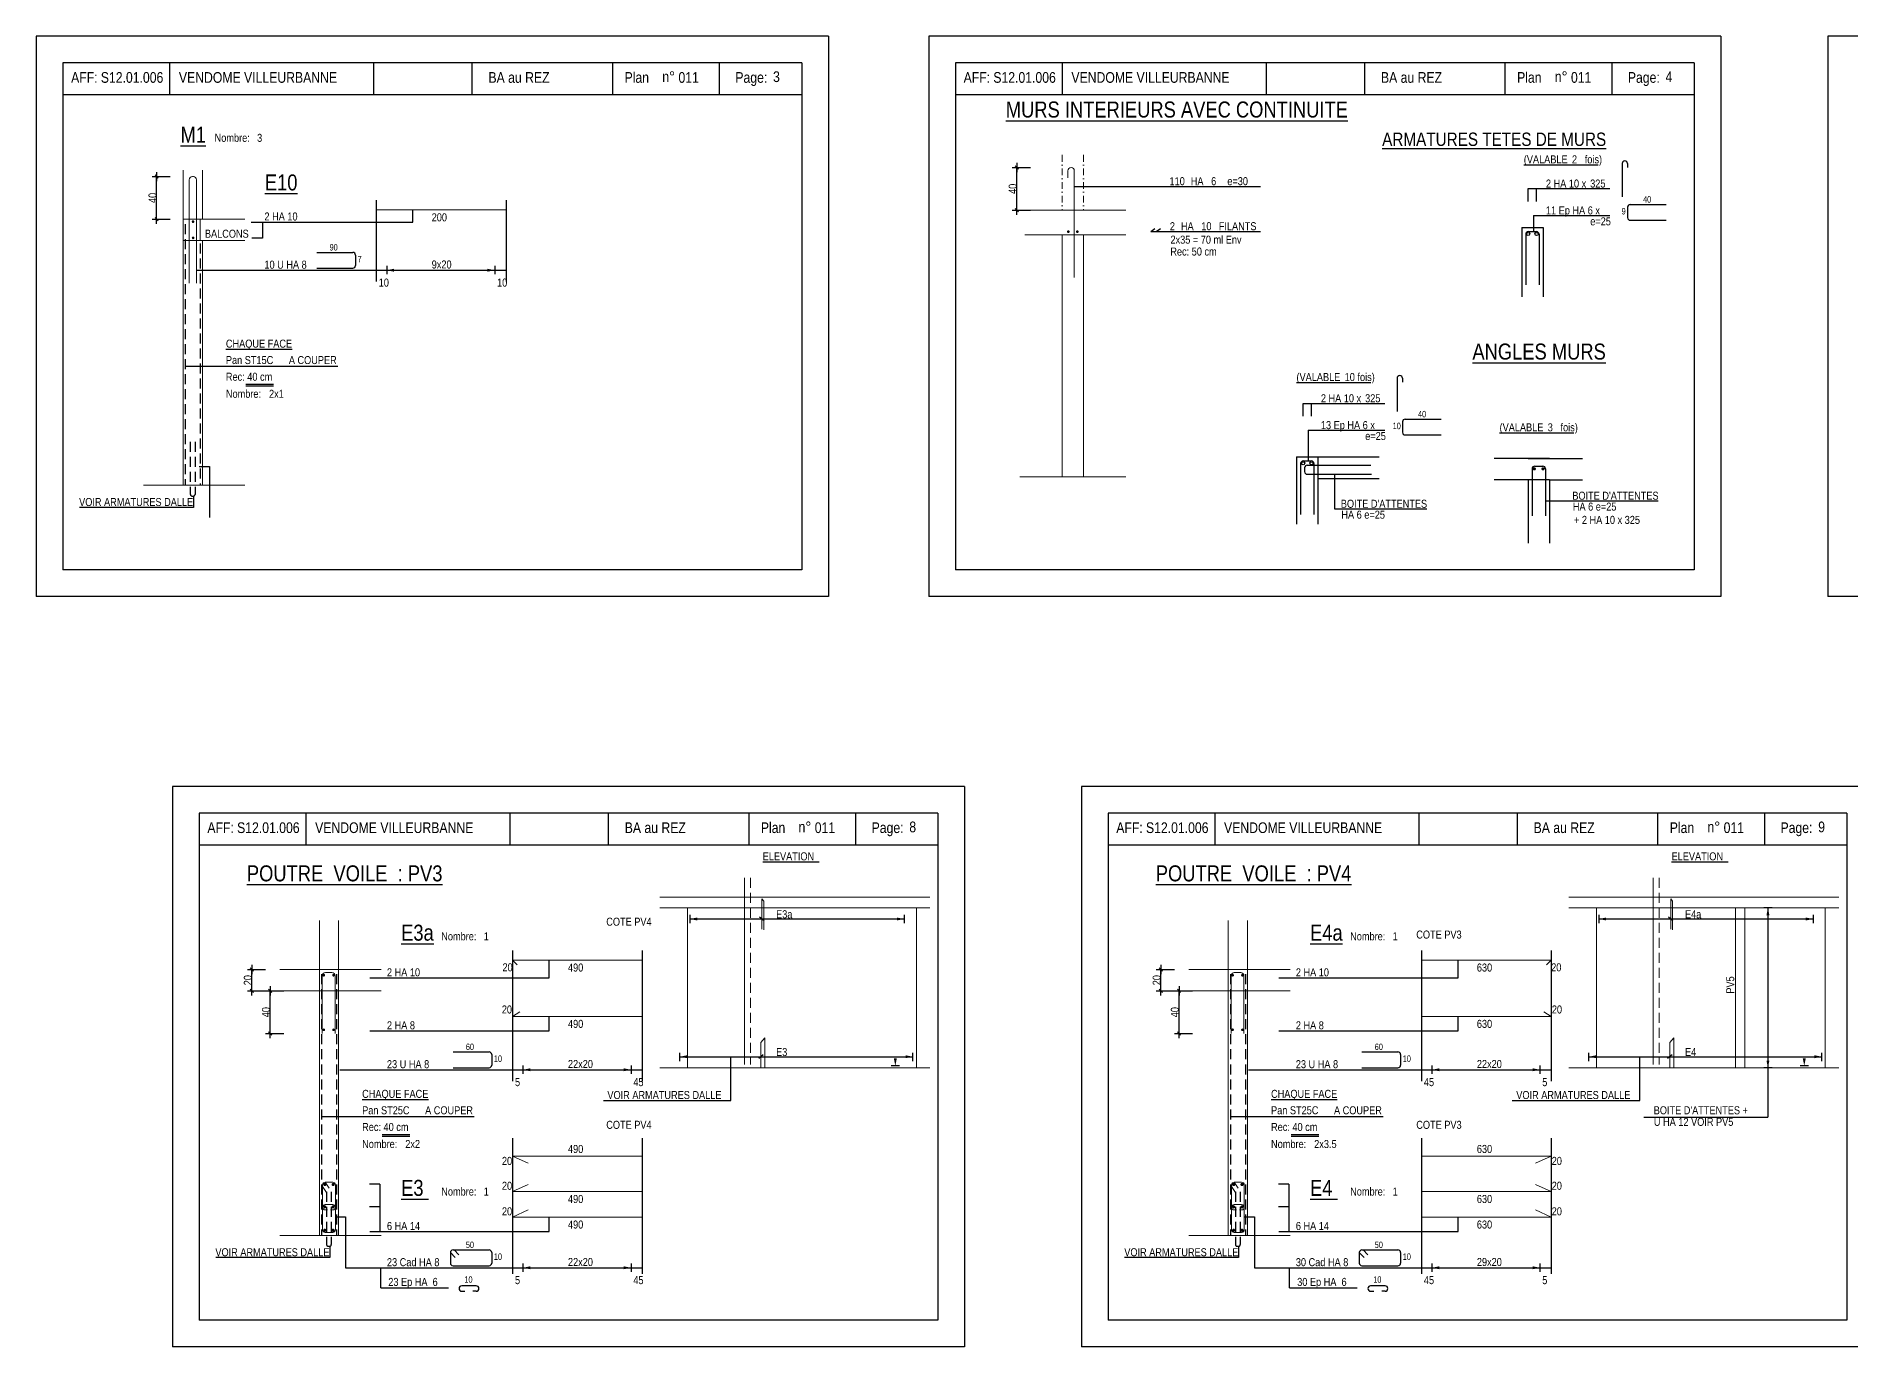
# Model space of a CAD drawing. Header units: metres. Extents: x -9927 to 45032, y -190416 to 12166.
# Drawn here: x 3707 to 7109, y -83951 to -81494 of the extents above; entities that cross this region are included whole.
import ezdxf
from ezdxf.enums import TextEntityAlignment as Align

# ---------------------------------------------------------------- set-up
doc = ezdxf.new("R2010")
doc.units = ezdxf.units.M
doc.header["$PDMODE"] = 65
doc.linetypes.add('CACHE2', pattern=[0.1875, 0.125, -0.0625])
doc.linetypes.add('TIRETPT2', pattern=[12.7, 6.35, -3.175, 0, -3.175])
for name, color, linetype in [('01_cote_gen', 4, 'Continuous'), ('01_fenetres', 171, 'Continuous'), ('01_linteaux', 3, 'Continuous'), ('01_sem', 42, 'Continuous'), ('01_texte', 230, 'Continuous'), ('AA_COTES', 2, 'Continuous')]:
    doc.layers.add(name, color=color, linetype=linetype)
doc.styles.add('STYLE2', font='ARIALN.TTF')
doc.dimstyles.new('JB25', dxfattribs={"dimscale": 0.1, "dimtxt": 150, "dimasz": 17, "dimexe": 0.1, "dimexo": 0.1, "dimgap": 0.09, "dimtad": 1, "dimdec": 1, "dimlfac": 0.5, "dimdsep": 46, "dimtxsty": 'STYLE2', "dimblk1": 'BOND_G', "dimblk2": 'BOND_D', "dimsah": 1, "dimcen": 1.5, "dimdle": 0.01, "dimse1": 1, "dimse2": 1, "dimclrd": 4, "dimclre": 2, "dimclrt": 5, "dimadec": 0, "dimazin": 0, "dimtfac": 2.333333, "dimtdec": 1, "dimtix": 1, "dimtmove": 2, "dimatfit": 3, "dimldrblk": 'BOND_G', "dimfxl": 1, "dimtolj": 1, "dimtzin": 0, "dimarcsym": 0})

# ---------------------------------------------------------------- blocks, each defined once
blk = doc.blocks.new('BOND_G')
at = {"layer": 'AA_COTES', "color": 0}
for p, q in [((5, 0), (-5, 0)), ((1.8, 1.8), (-1.8, -1.8)), ((0, -5), (0, 15))]:
    blk.add_line(p, q, dxfattribs=at)
blk = doc.blocks.new('BOND_D')
at = {"layer": 'AA_COTES', "color": 0}
for p, q in [((5, 0), (-5, 0)), ((-1.8, -1.8), (1.8, 1.8)), ((0, 5), (0, -15))]:
    blk.add_line(p, q, dxfattribs=at)
blk = doc.blocks.new('*D755')
at = {"layer": '01_cote_gen', "color": 4, "linetype": 'Continuous', "lineweight": -2, "transparency": 16777216}
blk.add_line((5545.7, -81818.5), (5545.7, -81741.9), dxfattribs=at)
at = {"layer": 'DEFPOINTS', "color": 0, "linetype": 'Continuous', "lineweight": 0, "transparency": 16777216}
for p in [(5545.7, -81740.2), (5647.4, -81740.2), (5599.2, -81820.2)]:
    blk.add_point(p, dxfattribs=at)
at = {"layer": '01_cote_gen', "color": 4, "linetype": 'Continuous', "lineweight": -2, "transparency": 16777216, "xscale": 1.7, "yscale": 1.7, "zscale": 1.7}
for name, p, rotation in [('BOND_D', (5545.7, -81740.2), 90), ('BOND_G', (5545.7, -81820.2), 270)]:
    blk.add_blockref(name, p, dxfattribs=dict(at, rotation=rotation))
at = {"layer": '01_cote_gen', "color": 5, "linetype": 'Continuous', "lineweight": 0, "transparency": 16777216, "insert": (5538, -81780.2), "char_height": 15, "attachment_point": 5, "rotation": 90, "style": 'STYLE2'}
blk.add_mtext('\\A1;40', dxfattribs=at)
blk = doc.blocks.new('*D765')
at = {"layer": '01_cote_gen', "color": 4, "linetype": 'Continuous', "lineweight": -2, "transparency": 16777216}
blk.add_line((4145.7, -83361.8), (4145.7, -83285.2), dxfattribs=at)
at = {"layer": 'DEFPOINTS', "color": 0, "linetype": 'Continuous', "lineweight": 0, "transparency": 16777216}
for p in [(4145.7, -83283.5), (4220, -83283.5), (4225.5, -83363.5)]:
    blk.add_point(p, dxfattribs=at)
at = {"layer": '01_cote_gen', "color": 4, "linetype": 'Continuous', "lineweight": -2, "transparency": 16777216, "xscale": 1.7, "yscale": 1.7, "zscale": 1.7}
for name, p, rotation in [('BOND_D', (4145.7, -83283.5), 90), ('BOND_G', (4145.7, -83363.5), 270)]:
    blk.add_blockref(name, p, dxfattribs=dict(at, rotation=rotation))
at = {"layer": '01_cote_gen', "color": 5, "linetype": 'Continuous', "lineweight": 0, "transparency": 16777216, "insert": (4138.1, -83323.5), "char_height": 15, "attachment_point": 5, "rotation": 90, "style": 'STYLE2'}
blk.add_mtext('\\A1;40', dxfattribs=at)
blk = doc.blocks.new('*D766')
at = {"layer": '01_cote_gen', "color": 4, "linetype": 'Continuous', "lineweight": -2, "transparency": 16777216}
blk.add_line((4111.6, -83281.8), (4111.6, -83245.2), dxfattribs=at)
at = {"layer": 'DEFPOINTS', "color": 0, "linetype": 'Continuous', "lineweight": 0, "transparency": 16777216}
for p in [(4111.6, -83243.5), (4187.2, -83243.5), (4187.2, -83283.5)]:
    blk.add_point(p, dxfattribs=at)
at = {"layer": '01_cote_gen', "color": 4, "linetype": 'Continuous', "lineweight": -2, "transparency": 16777216, "xscale": 1.7, "yscale": 1.7, "zscale": 1.7}
for name, p, rotation in [('BOND_D', (4111.6, -83243.5), 90), ('BOND_G', (4111.6, -83283.5), 270)]:
    blk.add_blockref(name, p, dxfattribs=dict(at, rotation=rotation))
at = {"layer": '01_cote_gen', "color": 5, "linetype": 'Continuous', "lineweight": 0, "transparency": 16777216, "insert": (4104, -83263.5), "char_height": 15, "attachment_point": 5, "rotation": 90, "style": 'STYLE2'}
blk.add_mtext('\\A1;20', dxfattribs=at)
blk = doc.blocks.new('*D767')
at = {"layer": '01_cote_gen', "color": 4, "linetype": 'Continuous', "lineweight": -2, "transparency": 16777216}
blk.add_line((5849.7, -83361.8), (5849.7, -83285.2), dxfattribs=at)
at = {"layer": 'DEFPOINTS', "color": 0, "linetype": 'Continuous', "lineweight": 0, "transparency": 16777216}
for p in [(5849.7, -83283.5), (5924, -83283.5), (5929.5, -83363.5)]:
    blk.add_point(p, dxfattribs=at)
at = {"layer": '01_cote_gen', "color": 4, "linetype": 'Continuous', "lineweight": -2, "transparency": 16777216, "xscale": 1.7, "yscale": 1.7, "zscale": 1.7}
for name, p, rotation in [('BOND_D', (5849.7, -83283.5), 90), ('BOND_G', (5849.7, -83363.5), 270)]:
    blk.add_blockref(name, p, dxfattribs=dict(at, rotation=rotation))
at = {"layer": '01_cote_gen', "color": 5, "linetype": 'Continuous', "lineweight": 0, "transparency": 16777216, "insert": (5842, -83323.5), "char_height": 15, "attachment_point": 5, "rotation": 90, "style": 'STYLE2'}
blk.add_mtext('\\A1;40', dxfattribs=at)
blk = doc.blocks.new('*D768')
at = {"layer": '01_cote_gen', "color": 4, "linetype": 'Continuous', "lineweight": -2, "transparency": 16777216}
blk.add_line((5815.6, -83281.8), (5815.6, -83245.2), dxfattribs=at)
at = {"layer": 'DEFPOINTS', "color": 0, "linetype": 'Continuous', "lineweight": 0, "transparency": 16777216}
for p in [(5815.6, -83243.5), (5891.2, -83243.5), (5891.2, -83283.5)]:
    blk.add_point(p, dxfattribs=at)
at = {"layer": '01_cote_gen', "color": 4, "linetype": 'Continuous', "lineweight": -2, "transparency": 16777216, "xscale": 1.7, "yscale": 1.7, "zscale": 1.7}
for name, p, rotation in [('BOND_D', (5815.6, -83243.5), 90), ('BOND_G', (5815.6, -83283.5), 270)]:
    blk.add_blockref(name, p, dxfattribs=dict(at, rotation=rotation))
at = {"layer": '01_cote_gen', "color": 5, "linetype": 'Continuous', "lineweight": 0, "transparency": 16777216, "insert": (5807.9, -83263.5), "char_height": 15, "attachment_point": 5, "rotation": 90, "style": 'STYLE2'}
blk.add_mtext('\\A1;20', dxfattribs=at)
blk = doc.blocks.new('*D777')
at = {"layer": '01_cote_gen', "color": 4, "linetype": 'Continuous', "lineweight": -2, "transparency": 16777216}
blk.add_line((3933, -81835.5), (3933, -81758.9), dxfattribs=at)
at = {"layer": 'DEFPOINTS', "color": 0, "linetype": 'Continuous', "lineweight": 0, "transparency": 16777216}
for p in [(3933, -81757.2), (4001.1, -81757.2), (4018.7, -81837.2)]:
    blk.add_point(p, dxfattribs=at)
at = {"layer": '01_cote_gen', "color": 4, "linetype": 'Continuous', "lineweight": -2, "transparency": 16777216, "xscale": 1.7, "yscale": 1.7, "zscale": 1.7}
for name, p, rotation in [('BOND_D', (3933, -81757.2), 90), ('BOND_G', (3933, -81837.2), 270)]:
    blk.add_blockref(name, p, dxfattribs=dict(at, rotation=rotation))
at = {"layer": '01_cote_gen', "color": 5, "linetype": 'Continuous', "lineweight": 0, "transparency": 16777216, "insert": (3925.4, -81797.2), "char_height": 15, "attachment_point": 5, "rotation": 90, "style": 'STYLE2'}
blk.add_mtext('\\A1;40', dxfattribs=at)

msp = doc.modelspace()

# ---------------------------------------------------------------- linework, layer by layer
at = {"layer": '01_cote_gen', "color": 5, "linetype": 'Continuous', "lineweight": 0}
for p, q in [((5034.95, -83071.55), (5034.95, -83421.34)), ((6738.92, -83071.55), (6738.92, -83421.34))]:
    msp.add_line(p, q, dxfattribs=at)
at = {"layer": '01_cote_gen', "color": 5, "linetype": 'CACHE2', "lineweight": 0, "ltscale": 150}
for p, q in [((5046.1, -83071.55), (5046.1, -83421.82)), ((6750.06, -83071.55), (6750.06, -83421.82))]:
    msp.add_line(p, q, dxfattribs=at)
at = {"layer": '01_fenetres', "ltscale": 30}
for p, q in [((3757.36, -81544.25), (3757.36, -82494.25)), ((5142.36, -81544.25), (3757.36, -81544.25)), ((3957.36, -81544.25), (3957.36, -81604.25)), ((4339.86, -81544.25), (4339.86, -81604.25)), ((4524.12, -81544.25), (4524.12, -81604.25)), ((4788.23, -81604.25), (4788.23, -81544.25)), ((4988.23, -81604.25), (4988.23, -81544.25)), ((5142.36, -81544.25), (5142.36, -82494.25)), ((5430.59, -81544.25), (5430.59, -82494.25)), ((5430.59, -81544.25), (5430.59, -82494.25)), ((5430.59, -81544.25), (5430.59, -82494.25)), ((6815.59, -81544.25), (5430.59, -81544.25)), ((5630.59, -81544.25), (5630.59, -81604.25)), ((6013.09, -81544.25), (6013.09, -81604.25)), ((6197.35, -81544.25), (6197.35, -81604.25)), ((6461.46, -81604.25), (6461.46, -81544.25)), ((6661.46, -81604.25), (6661.46, -81544.25)), ((6815.59, -81544.25), (6815.59, -82494.25)), ((5142.36, -81604.25), (3757.36, -81604.25)), ((6815.59, -81604.25), (5430.59, -81604.25)), ((5142.36, -82494.25), (3757.36, -82494.25)), ((6815.59, -82494.25), (5430.59, -82494.25)), ((4012.84, -82950.51), (4012.84, -83900.51)), ((5397.84, -82950.51), (4012.84, -82950.51)), ((4212.84, -82950.51), (4212.84, -83010.51)), ((4595.34, -82950.51), (4595.34, -83010.51)), ((4779.6, -82950.51), (4779.6, -83010.51)), ((5043.7, -83010.51), (5043.7, -82950.51)), ((5243.7, -83010.51), (5243.7, -82950.51)), ((5397.84, -82950.51), (5397.84, -83900.51)), ((5716.8, -82950.51), (5716.8, -83900.51)), ((7101.8, -82950.51), (5716.8, -82950.51)), ((5916.8, -82950.51), (5916.8, -83010.51)), ((6299.3, -82950.51), (6299.3, -83010.51)), ((6483.56, -82950.51), (6483.56, -83010.51)), ((6747.67, -83010.51), (6747.67, -82950.51)), ((6947.67, -83010.51), (6947.67, -82950.51)), ((7101.8, -82950.51), (7101.8, -83900.51)), ((5397.84, -83010.51), (4012.84, -83010.51)), ((7101.8, -83010.51), (5716.8, -83010.51)), ((5397.84, -83900.51), (4012.84, -83900.51)), ((7101.8, -83900.51), (5716.8, -83900.51))]:
    msp.add_line(p, q, dxfattribs=at)
at = {"layer": '01_linteaux', "linetype": 'Continuous'}
for p, q in [((4233.14, -81899.28), (4300.73, -81899.28)), ((4305.73, -81904.28), (4305.73, -81923.89)), ((4233.14, -81928.89), (4300.73, -81928.89)), ((6258.59, -82135.25), (6258.59, -82197.43)), ((6268.59, -82135.25), (6268.59, -82142.66)), ((6268.7, -82216.98), (6268.7, -82236.59)), ((6273.7, -82211.98), (6341.29, -82211.98)), ((6273.7, -82241.59), (6341.29, -82241.59)), ((6070.26, -82282.82), (6070.26, -82408.53)), ((6070.26, -82282.82), (6224.69, -82282.82)), ((6110.26, -82282.82), (6110.26, -82408.53)), ((6077.76, -82295.32), (6077.76, -82390.32)), ((6082.76, -82290.32), (6097.76, -82290.32)), ((6085.26, -82303.09), (6085.26, -82310.32)), ((6090.26, -82298.09), (6209.32, -82298.09)), ((6090.26, -82315.32), (6210.26, -82315.32)), ((6102.76, -82295.32), (6102.76, -82390.32)), ((6544.2, -82285.86), (6440.77, -82285.86)), ((6504.2, -82285.86), (6605.93, -82285.86)), ((6511.7, -82305.04), (6511.7, -82393.36)), ((6516.7, -82300.04), (6531.7, -82300.04)), ((6536.7, -82305.04), (6536.7, -82393.36)), ((6110.26, -82322.82), (6224.69, -82322.82)), ((6544.2, -82325.86), (6440.77, -82325.86)), ((6504.2, -82325.86), (6504.2, -82444.42)), ((6544.2, -82325.86), (6544.2, -82444.42)), ((6544.2, -82325.86), (6605.93, -82325.86)), ((4488.62, -83397.94), (4556.2, -83397.94)), ((4561.2, -83402.94), (4561.2, -83422.56)), ((6192.58, -83397.94), (6260.17, -83397.94)), ((6265.17, -83402.94), (6265.17, -83422.56)), ((4488.62, -83427.56), (4556.2, -83427.56)), ((6192.58, -83427.56), (6260.17, -83427.56)), ((4483.62, -83774.08), (4483.62, -83793.69)), ((4483.62, -83774.08), (4492.62, -83783.07)), ((4488.62, -83769.08), (4556.2, -83769.08)), ((4490.81, -83769.08), (4499.81, -83778.07)), ((4561.2, -83774.08), (4561.2, -83793.69)), ((6187.58, -83774.08), (6187.58, -83793.69)), ((6187.58, -83774.08), (6196.59, -83783.07)), ((6192.58, -83769.08), (6260.17, -83769.08)), ((6194.77, -83769.08), (6203.78, -83778.07)), ((6265.17, -83774.08), (6265.17, -83793.69)), ((4488.62, -83798.69), (4556.2, -83798.69)), ((6192.58, -83798.69), (6260.17, -83798.69)), ((4532.24, -83836.49), (4504.85, -83836.49)), ((4504.85, -83846.49), (4510.88, -83846.49)), ((4532.24, -83846.49), (4526.05, -83846.49)), ((6236.21, -83836.49), (6208.81, -83836.49)), ((6208.81, -83846.49), (6214.85, -83846.49)), ((6236.21, -83846.49), (6230.02, -83846.49))]:
    msp.add_line(p, q, dxfattribs=at)
at = {"layer": '01_linteaux', "linetype": 'Continuous', "const_width": 3, "flags": 128}
for points in [[(6514.25, -82305.08, 1), (6517.25, -82305.08, 1)], [(6530.59, -82305.08, 1), (6533.59, -82305.08, 1)]]:
    msp.add_lwpolyline(points, format="xyb", close=True, dxfattribs=at)
at = {"layer": '01_linteaux', "linetype": 'Continuous'}
for centre in [(6082.42, -82294.64), (6098.09, -82294.64)]:
    msp.add_circle(centre, 3, dxfattribs=at)
for centre, start, end in [((4300.73, -81904.28), 0, 90), ((4300.73, -81923.89), 270, 0), ((6263.59, -82135.25), 90, 180), ((6263.59, -82135.25), 0, 90), ((6273.7, -82216.98), 90, 180), ((6273.7, -82236.59), 180, 270), ((6082.76, -82295.32), 90, 180), ((6090.26, -82303.09), 90, 180), ((6090.26, -82310.32), 180, 270), ((6097.76, -82295.32), 0, 90), ((6516.7, -82305.04), 90, 180), ((6531.7, -82305.04), 0, 90), ((4556.2, -83402.94), 0, 90), ((6260.17, -83402.94), 0, 90), ((4556.2, -83422.56), 270, 0), ((6260.17, -83422.56), 270, 0), ((4488.62, -83774.08), 90, 180), ((4556.2, -83774.08), 0, 90), ((6192.58, -83774.08), 90, 180), ((6260.17, -83774.08), 0, 90), ((4488.62, -83793.69), 180, 270), ((4556.2, -83793.69), 270, 0), ((6192.58, -83793.69), 180, 270), ((6260.17, -83793.69), 270, 0), ((4504.85, -83841.49), 90, 180), ((4504.85, -83841.49), 180, 270), ((4532.24, -83841.49), 0, 90), ((4532.24, -83841.49), 270, 0), ((6208.81, -83841.49), 90, 180), ((6208.81, -83841.49), 180, 270), ((6236.21, -83841.49), 0, 90), ((6236.21, -83841.49), 270, 0)]:
    msp.add_arc(centre, 5, start, end, dxfattribs=at)
at = {"layer": '01_sem', "color": 2, "linetype": 'TIRETPT2', "lineweight": 0, "ltscale": 2}
for p, q in [((5630.69, -81716.57), (5630.69, -81820.22)), ((5670.69, -81716.57), (5670.69, -81820.22))]:
    msp.add_line(p, q, dxfattribs=at)
at = {"layer": '01_sem', "color": 2, "lineweight": 0, "ltscale": 7}
for p, q in [((3982.69, -81745.07), (3982.69, -82335.92)), ((3994.26, -81763.25), (3994.26, -81957.25)), ((4001.86, -81757.25), (4000.26, -81757.25)), ((4007.86, -81763.25), (4007.86, -81837.25)), ((4018.69, -81745.07), (4018.69, -81837.25)), ((5641.37, -81746.22), (5641.37, -81759.3)), ((5653.37, -81746.22), (5653.37, -81946.22)), ((3982.69, -81837.25), (4098.63, -81837.25)), ((4007.86, -81837.25), (4007.86, -81957.25)), ((4014.69, -81837.25), (4014.69, -81877.25)), ((4344.57, -81819.62), (4588.05, -81819.62)), ((5749.87, -81820.22), (5560.78, -81820.22)), ((5749.87, -81866.22), (5560.78, -81866.22)), ((5630.69, -81866.22), (5630.69, -82320.22)), ((5670.69, -81866.22), (5670.69, -82320.22)), ((3982.69, -81877.25), (4098.63, -81877.25)), ((4018.69, -81877.25), (4018.69, -82335.92)), ((3908.64, -82335.92), (4098.63, -82335.92)), ((3925.27, -82335.92), (4077.57, -82335.92)), ((5551.51, -82320.22), (5630.69, -82320.22)), ((5749.87, -82320.22), (5630.69, -82320.22)), ((4876.55, -83107.89), (5382.49, -83107.89)), ((4876.55, -83127.89), (5382.49, -83127.89)), ((4928.45, -83127.89), (4928.45, -83427.89)), ((5067.55, -83110.98), (5067.55, -83167.64)), ((5067.55, -83110.98), (5071.09, -83115.21)), ((5071.09, -83115.21), (5071.09, -83169.13)), ((5357.4, -83127.89), (5357.4, -83427.89)), ((6580.51, -83107.89), (7086.46, -83107.89)), ((6580.51, -83127.89), (7086.46, -83127.89)), ((6632.42, -83127.89), (6632.42, -83427.89)), ((6771.52, -83110.98), (6771.52, -83167.64)), ((6771.52, -83110.98), (6775.05, -83115.21)), ((6775.05, -83115.21), (6775.05, -83169.13)), ((6893, -83127.89), (6893, -83427.89)), ((6910.17, -83127.89), (6910.17, -83427.89)), ((7061.36, -83127.89), (7061.36, -83427.89)), ((4238.16, -83151.33), (4238.16, -83742.18)), ((4274.16, -83151.33), (4274.16, -83742.18)), ((5942.13, -83151.33), (5942.13, -83742.18)), ((5978.13, -83151.33), (5978.13, -83742.18)), ((4600.04, -83225.87), (4843.52, -83225.87)), ((4600.04, -83225.87), (4609.07, -83234.78)), ((6304.01, -83225.87), (6547.49, -83225.87)), ((6547.49, -83225.87), (6538.46, -83234.78)), ((4164.12, -83243.5), (4354.1, -83243.5)), ((4243.44, -83255.11), (4243.44, -83363.5)), ((4261.44, -83249.11), (4249.44, -83249.11)), ((4267.44, -83255.11), (4267.44, -83363.5)), ((5868.08, -83243.5), (6058.07, -83243.5)), ((5947.41, -83255.11), (5947.41, -83363.5)), ((5965.41, -83249.11), (5953.41, -83249.11)), ((5971.41, -83255.11), (5971.41, -83363.5)), ((4164.12, -83283.5), (4354.1, -83283.5)), ((5868.08, -83283.5), (6058.07, -83283.5)), ((4600.04, -83331.46), (4614.11, -83322.78)), ((4600.04, -83331.46), (4843.52, -83331.46)), ((6304.01, -83331.46), (6547.49, -83331.46)), ((6547.49, -83331.46), (6533.42, -83322.78)), ((5065.89, -83380.4), (5073.17, -83371.69)), ((5073.17, -83427.89), (5073.17, -83371.69)), ((6769.86, -83380.4), (6777.13, -83371.69)), ((6777.13, -83427.89), (6777.13, -83371.69)), ((5065.89, -83427.44), (5065.89, -83380.4)), ((6769.86, -83427.44), (6769.86, -83380.4)), ((4876.55, -83427.89), (5382.49, -83427.89)), ((6580.51, -83427.89), (7086.46, -83427.89)), ((4600.04, -83593.11), (4843.52, -83593.11)), ((4600.04, -83593.11), (4629.37, -83606.45)), ((6304.01, -83593.11), (6547.49, -83593.11)), ((6547.49, -83593.11), (6518.16, -83606.45)), ((4249.16, -83642.18), (4263.16, -83642.18)), ((4249.16, -83642.18), (4256.51, -83653.38)), ((5953.13, -83642.18), (5967.13, -83642.18)), ((5953.13, -83642.18), (5960.48, -83653.38)), ((4244.16, -83647.18), (4244.16, -83731.18)), ((4244.16, -83649.96), (4251.51, -83661.16)), ((4268.16, -83647.18), (4268.16, -83731.18)), ((4600.04, -83659.67), (4629.37, -83646.33)), ((4600.04, -83659.67), (4843.52, -83659.67)), ((5948.13, -83647.18), (5948.13, -83731.18)), ((5948.13, -83649.96), (5955.48, -83661.16)), ((5972.13, -83647.18), (5972.13, -83731.18)), ((6304.01, -83659.67), (6547.49, -83659.67)), ((6547.49, -83659.67), (6518.16, -83646.33)), ((4249.16, -83684.21), (4263.16, -83684.21)), ((4249.16, -83694.21), (4253.51, -83694.21)), ((4263.16, -83694.21), (4258.82, -83694.21)), ((4600.04, -83707.59), (4629.37, -83694.25)), ((4600.04, -83707.59), (4843.52, -83707.59)), ((5953.13, -83684.21), (5967.13, -83684.21)), ((5953.13, -83694.21), (5957.47, -83694.21)), ((5967.13, -83694.21), (5962.79, -83694.21)), ((6304.01, -83707.59), (6547.49, -83707.59)), ((6547.49, -83707.59), (6518.16, -83694.25)), ((4164.12, -83742.18), (4354.1, -83742.18)), ((4180.74, -83742.18), (4333.04, -83742.18)), ((4249.16, -83736.18), (4263.16, -83736.18)), ((5868.08, -83742.18), (6058.07, -83742.18)), ((5884.71, -83742.18), (6037.01, -83742.18)), ((5953.13, -83736.18), (5967.13, -83736.18))]:
    msp.add_line(p, q, dxfattribs=at)
at = {"layer": '01_sem', "color": 2, "lineweight": 0, "ltscale": 7, "flags": 128}
for points, const_width in [([(4001.33, -81840.44, -1), (4001.33, -81842.94, -1)], 2.5), ([(4001.44, -81870.86, 1), (4001.44, -81873.36, 1)], 2.5), ([(5640.89, -81860.52, 1), (5643.39, -81860.52, 1)], 2.5), ([(5657.91, -81860.52, 1), (5660.41, -81860.52, 1)], 2.5), ([(4246.28, -83252.99, -1), (4246.28, -83255.49, -1)], 2.5), ([(4264.61, -83252.99, 1), (4264.61, -83255.49, 1)], 2.5), ([(5950.24, -83252.99, -1), (5950.24, -83255.49, -1)], 2.5), ([(5968.58, -83252.99, 1), (5968.58, -83255.49, 1)], 2.5), ([(4246.28, -83355.27, -1), (4246.28, -83357.77, -1)], 2.5), ([(4264.61, -83355.27, 1), (4264.61, -83357.77, 1)], 2.5), ([(5950.24, -83355.27, -1), (5950.24, -83357.77, -1)], 2.5), ([(5968.58, -83355.27, 1), (5968.58, -83357.77, 1)], 2.5), ([(4246.68, -83646.49, 1), (4249.68, -83646.49, 1)], 3), ([(4262.32, -83646.49, 1), (4265.32, -83646.49, 1)], 3), ([(5950.65, -83646.49, 1), (5953.65, -83646.49, 1)], 3), ([(5966.28, -83646.49, 1), (5969.28, -83646.49, 1)], 3), ([(4246.68, -83688.52, 1), (4249.68, -83688.52, 1)], 3), ([(4262.32, -83688.52, 1), (4265.32, -83688.52, 1)], 3), ([(5950.65, -83688.52, 1), (5953.65, -83688.52, 1)], 3), ([(5966.28, -83688.52, 1), (5969.28, -83688.52, 1)], 3), ([(4246.68, -83732.33, 1), (4249.68, -83732.33, 1)], 3), ([(4262.32, -83732.33, 1), (4265.32, -83732.33, 1)], 3), ([(5950.65, -83732.33, 1), (5953.65, -83732.33, 1)], 3), ([(5966.28, -83732.33, 1), (5969.28, -83732.33, 1)], 3)]:
    msp.add_lwpolyline(points, format="xyb", close=True, dxfattribs=dict(at, const_width=const_width))
at = {"layer": '01_sem', "color": 2, "lineweight": 0, "ltscale": 7}
for centre, radius, start, end in [((5647.37, -81746.22), 6, 90, 180), ((5647.37, -81746.22), 6, 0, 90), ((4000.26, -81763.25), 6, 90, 180), ((4001.86, -81763.25), 6, 0, 90), ((4249.44, -83255.11), 6, 90, 180), ((4261.44, -83255.11), 6, 0, 90), ((5953.41, -83255.11), 6, 90, 180), ((5965.41, -83255.11), 6, 0, 90), ((4249.16, -83647.18), 5, 90, 180), ((4263.16, -83647.18), 5, 0, 90), ((5953.13, -83647.18), 5, 90, 180), ((5967.13, -83647.18), 5, 0, 90), ((4249.16, -83689.21), 5, 90, 180), ((4249.16, -83689.21), 5, 180, 270), ((4263.16, -83689.21), 5, 0, 90), ((4263.16, -83689.21), 5, 270, 0), ((5953.13, -83689.21), 5, 90, 180), ((5953.13, -83689.21), 5, 180, 270), ((5967.13, -83689.21), 5, 0, 90), ((5967.13, -83689.21), 5, 270, 0), ((4249.16, -83731.18), 5, 180, 270), ((4263.16, -83731.18), 5, 270, 0), ((5953.13, -83731.18), 5, 180, 270), ((5967.13, -83731.18), 5, 270, 0)]:
    msp.add_arc(centre, radius, start, end, dxfattribs=at)
at = {"layer": '01_texte', "ltscale": 30}
for p, q in [((3707.36, -81494.25), (3707.36, -82544.25)), ((5192.36, -81494.25), (3707.36, -81494.25)), ((5192.36, -81494.25), (5192.36, -82544.25)), ((5380.59, -81494.25), (5380.59, -82544.25)), ((6865.59, -81494.25), (5380.59, -81494.25)), ((6865.59, -81494.25), (6865.59, -82544.25)), ((7066.16, -81494.25), (7066.16, -82544.25)), ((8551.16, -81494.25), (7066.16, -81494.25)), ((4344.57, -81801.67), (4344.57, -81953.89)), ((4588.05, -81801.67), (4588.05, -81953.89)), ((4110.27, -81842.44), (4413.58, -81842.44)), ((4131.2, -81842.44), (4131.2, -81872.91)), ((4413.58, -81842.44), (4413.58, -81819.62)), ((4131.2, -81872.91), (4111.61, -81872.91)), ((4007.86, -81932.75), (4588.05, -81932.75)), ((4364.28, -81924.69), (4364.28, -81940.33)), ((4566.96, -81924.69), (4566.96, -81940.33)), ((4012.69, -82300.89), (4031.86, -82300.89)), ((4031.86, -82300.89), (4031.86, -82396.29)), ((4001.98, -82377.2), (3788.19, -82377.2)), ((4001.98, -82355.98), (4001.98, -82377.2)), ((4001.98, -82355.98), (4001.98, -82377.2)), ((5192.36, -82544.25), (3707.36, -82544.25)), ((6865.59, -82544.25), (5380.59, -82544.25)), ((8551.16, -82544.25), (7066.16, -82544.25)), ((3962.84, -82900.51), (3962.84, -83950.51)), ((5447.84, -82900.51), (3962.84, -82900.51)), ((5447.84, -82900.51), (5447.84, -83950.51)), ((5666.8, -82900.51), (5666.8, -83950.51)), ((7151.8, -82900.51), (5666.8, -82900.51)), ((6961.84, -83127.99), (6946.2, -83127.99)), ((6953.78, -83127.99), (6953.78, -83520.34)), ((4932.72, -83140.74), (4932.72, -83156.38)), ((4932.72, -83148.8), (5334.66, -83148.8)), ((5071.69, -83152.11), (5063.42, -83145.49)), ((5334.66, -83140.74), (5334.66, -83156.38)), ((6636.68, -83140.74), (6636.68, -83156.38)), ((6636.68, -83148.8), (7038.62, -83148.8)), ((6775.65, -83152.11), (6767.38, -83145.49)), ((7038.62, -83140.74), (7038.62, -83156.38)), ((4600.04, -83207.93), (4600.04, -83452.56)), ((4669.05, -83259.28), (4669.05, -83225.87)), ((4843.52, -83207.93), (4843.52, -83452.56)), ((6304.01, -83207.93), (6304.01, -83452.56)), ((6373.02, -83259.28), (6373.02, -83225.87)), ((6547.49, -83207.93), (6547.49, -83452.56)), ((4332.64, -83259.28), (4669.05, -83259.28)), ((6036.6, -83259.28), (6373.02, -83259.28)), ((4669.05, -83358.56), (4669.05, -83331.46)), ((6373.02, -83358.56), (6373.02, -83331.46)), ((4332.64, -83358.56), (4669.05, -83358.56)), ((6036.6, -83358.56), (6373.02, -83358.56)), ((4913.82, -83415.05), (4913.82, -83399.41)), ((4913.82, -83406.99), (5350.87, -83406.99)), ((5009.37, -83489.29), (5009.37, -83406.99)), ((5070.03, -83403.68), (5061.75, -83410.3)), ((5350.87, -83415.05), (5350.87, -83399.41)), ((6617.79, -83415.05), (6617.79, -83399.41)), ((6617.79, -83406.99), (7054.84, -83406.99)), ((6713.34, -83489.29), (6713.34, -83406.99)), ((6773.99, -83403.68), (6765.72, -83410.3)), ((7054.84, -83415.05), (7054.84, -83399.41)), ((4276.21, -83431.41), (4843.52, -83431.41)), ((4619.76, -83423.35), (4619.76, -83438.99)), ((4822.43, -83423.35), (4822.43, -83438.99)), ((5325.95, -83424.03), (5310.31, -83424.03)), ((5980.18, -83431.41), (6547.49, -83431.41)), ((6323.72, -83423.35), (6323.72, -83438.99)), ((6526.4, -83423.35), (6526.4, -83438.99)), ((6961.84, -83427.99), (6946.2, -83427.99)), ((7029.91, -83424.03), (7014.27, -83424.03)), ((4770.57, -83489.29), (5009.37, -83489.29)), ((6474.54, -83489.29), (6713.34, -83489.29)), ((6721.22, -83520.34), (6953.78, -83520.34)), ((4600.04, -83559.49), (4600.04, -83814.11)), ((4843.52, -83559.49), (4843.52, -83814.11)), ((6304.01, -83559.49), (6304.01, -83814.11)), ((6547.49, -83559.49), (6547.49, -83814.11)), ((4351.64, -83645.82), (4332.24, -83645.82)), ((4351.64, -83645.82), (4351.64, -83734.69)), ((6055.6, -83645.82), (6036.2, -83645.82)), ((6055.6, -83645.82), (6055.6, -83734.69)), ((4268.16, -83707.15), (4287.33, -83707.15)), ((4287.33, -83707.15), (4287.33, -83802.55)), ((4351.64, -83688.21), (4332.24, -83688.21)), ((4669.05, -83734.69), (4669.05, -83707.59)), ((5972.13, -83707.15), (5991.3, -83707.15)), ((5991.3, -83707.15), (5991.3, -83802.55)), ((6055.6, -83688.21), (6036.2, -83688.21)), ((6373.02, -83734.69), (6373.02, -83707.59)), ((4332.64, -83734.69), (4669.05, -83734.69)), ((6036.6, -83734.69), (6373.02, -83734.69)), ((4257.46, -83762.24), (4257.46, -83783.46)), ((4257.46, -83762.24), (4257.46, -83783.46)), ((5961.42, -83762.24), (5961.42, -83783.46)), ((5961.42, -83762.24), (5961.42, -83783.46)), ((4257.46, -83783.46), (4043.67, -83783.46)), ((4287.33, -83802.55), (4843.52, -83802.55)), ((4353.08, -83840.04), (4353.08, -83802.55)), ((4619.76, -83794.49), (4619.76, -83810.13)), ((4822.43, -83794.49), (4822.43, -83810.13)), ((5961.42, -83783.46), (5747.63, -83783.46)), ((5991.3, -83802.55), (6547.49, -83802.55)), ((6057.05, -83840.04), (6057.05, -83802.55)), ((6323.72, -83794.49), (6323.72, -83810.13)), ((6526.4, -83794.49), (6526.4, -83810.13)), ((4353.08, -83840.04), (4479.93, -83840.04)), ((6057.05, -83840.04), (6183.89, -83840.04)), ((5447.84, -83950.51), (3962.84, -83950.51)), ((7151.8, -83950.51), (5666.8, -83950.51))]:
    msp.add_line(p, q, dxfattribs=at)
at = {"layer": '01_texte'}
for p, q in [((6680.51, -81732.81), (6680.51, -81794.98)), ((6690.51, -81732.81), (6690.51, -81740.22)), ((5653.37, -81775.8), (6002.45, -81775.8)), ((6504.46, -81803.88), (6504.46, -81779.83)), ((6504.46, -81779.83), (6657.43, -81779.83)), ((6519.87, -81803.88), (6519.87, -81779.83)), ((6514.05, -81830.13), (6657.43, -81830.13)), ((6514.05, -81830.13), (6514.05, -81860.41)), ((6690.62, -81814.54), (6690.62, -81834.15)), ((6695.62, -81809.54), (6763.2, -81809.54)), ((6695.62, -81839.15), (6763.2, -81839.15)), ((5796.75, -81860.21), (5804.66, -81854.61)), ((5796.75, -81860.21), (6002.45, -81860.21)), ((5806.78, -81860.21), (5814.69, -81854.61)), ((6492.17, -81852.91), (6492.17, -81982.44)), ((6492.17, -81852.91), (6532.17, -81852.91)), ((6499.67, -81865.41), (6499.67, -81960.41)), ((6504.67, -81860.41), (6519.67, -81860.41)), ((6524.67, -81865.41), (6524.67, -81960.41)), ((6532.17, -81852.91), (6532.17, -81982.44)), ((3986.69, -82112.74), (4272.71, -82112.74)), ((4152.16, -82146.92), (4100.41, -82146.92)), ((4152.16, -82150.23), (4100.41, -82150.23)), ((6082.54, -82206.32), (6082.54, -82182.27)), ((6082.54, -82182.27), (6235.51, -82182.27)), ((6097.95, -82206.32), (6097.95, -82182.27)), ((6092.13, -82232.58), (6235.51, -82232.58)), ((6092.13, -82232.58), (6092.13, -82290.32)), ((6140.98, -82315.32), (6140.98, -82380.01)), ((6140.98, -82380.01), (6314.08, -82380.01)), ((6536.7, -82364.92), (6748.02, -82364.92)), ((4242.16, -83518.99), (4528.18, -83518.99)), ((5946.13, -83518.99), (6232.15, -83518.99)), ((4407.64, -83553.18), (4355.88, -83553.18)), ((4407.64, -83556.48), (4355.88, -83556.48)), ((6111.6, -83553.18), (6059.85, -83553.18)), ((6111.6, -83556.48), (6059.85, -83556.48))]:
    msp.add_line(p, q, dxfattribs=at)
at = {"layer": '01_texte', "linetype": 'CACHE2', "ltscale": 150}
for p, q in [((3986.69, -81846.22), (3986.69, -82335.92)), ((4014.69, -81882.79), (4014.69, -82335.92)), ((3996.15, -82254.14), (3996.15, -82352.98)), ((4004.98, -82254.14), (4004.98, -82352.98)), ((3999.15, -82355.98), (4001.98, -82355.98)), ((4242.16, -83252.48), (4242.16, -83742.18)), ((4270.16, -83252.48), (4270.16, -83742.18)), ((5946.13, -83252.48), (5946.13, -83742.18)), ((5974.13, -83252.48), (5974.13, -83742.18)), ((4251.63, -83660.4), (4251.63, -83759.24)), ((4260.46, -83660.4), (4260.46, -83759.24)), ((5955.59, -83660.4), (5955.59, -83759.24)), ((5964.42, -83660.4), (5964.42, -83759.24)), ((4254.63, -83762.24), (4257.46, -83762.24)), ((5958.59, -83762.24), (5961.42, -83762.24))]:
    msp.add_line(p, q, dxfattribs=at)
at = {"layer": '01_texte'}
for centre in [(6504.34, -81864.73), (6520.01, -81864.73)]:
    msp.add_circle(centre, 3, dxfattribs=at)
for centre, start, end in [((6685.51, -81732.81), 90, 180), ((6685.51, -81732.81), 0, 90), ((6695.62, -81814.54), 90, 180), ((6695.62, -81834.15), 180, 270), ((6504.67, -81865.41), 90, 180), ((6519.67, -81865.41), 0, 90)]:
    msp.add_arc(centre, 5, start, end, dxfattribs=at)
at = {"layer": '01_texte', "linetype": 'CACHE2', "ltscale": 150}
for centre, start, end in [((3999.15, -82352.98), 180, 270), ((4001.98, -82352.98), 270, 0), ((4254.63, -83759.24), 180, 270), ((4257.46, -83759.24), 270, 0), ((5958.59, -83759.24), 180, 270), ((5961.42, -83759.24), 270, 0)]:
    msp.add_arc(centre, 3, start, end, dxfattribs=at)
at = {"layer": '01_texte', "ltscale": 30}
for points in [[(4364.28, -81932.75), (4378.1, -81930), (4378.1, -81932.75)], [(4364.28, -81932.75), (4378.1, -81935.5), (4378.1, -81932.75)], [(4566.96, -81932.75), (4553.13, -81930), (4553.13, -81932.75)], [(4566.96, -81932.75), (4553.13, -81935.5), (4553.13, -81932.75)], [(6953.78, -83127.99), (6951.03, -83141.81), (6953.78, -83141.81)], [(6953.78, -83127.99), (6956.54, -83141.81), (6953.78, -83141.81)], [(4932.72, -83148.8), (4946.54, -83146.04), (4946.54, -83148.8)], [(4932.72, -83148.8), (4946.54, -83151.55), (4946.54, -83148.8)], [(5334.66, -83148.8), (5320.83, -83146.04), (5320.83, -83148.8)], [(5334.66, -83148.8), (5320.83, -83151.55), (5320.83, -83148.8)], [(6636.68, -83148.8), (6650.5, -83146.04), (6650.5, -83148.8)], [(6636.68, -83148.8), (6650.5, -83151.55), (6650.5, -83148.8)], [(7038.62, -83148.8), (7024.8, -83146.04), (7024.8, -83148.8)], [(7038.62, -83148.8), (7024.8, -83151.55), (7024.8, -83148.8)], [(4913.82, -83406.99), (4927.65, -83404.24), (4927.65, -83406.99)], [(4913.82, -83406.99), (4927.65, -83409.74), (4927.65, -83406.99)], [(5350.87, -83406.99), (5337.05, -83404.24), (5337.05, -83406.99)], [(5350.87, -83406.99), (5337.05, -83409.74), (5337.05, -83406.99)], [(6617.79, -83406.99), (6631.61, -83404.24), (6631.61, -83406.99)], [(6617.79, -83406.99), (6631.61, -83409.74), (6631.61, -83406.99)], [(7054.84, -83406.99), (7041.02, -83404.24), (7041.02, -83406.99)], [(7054.84, -83406.99), (7041.02, -83409.74), (7041.02, -83406.99)], [(4619.76, -83431.41), (4633.58, -83428.66), (4633.58, -83431.41)], [(4619.76, -83431.41), (4633.58, -83434.17), (4633.58, -83431.41)], [(4822.43, -83431.41), (4808.61, -83428.66), (4808.61, -83431.41)], [(4822.43, -83431.41), (4808.61, -83434.17), (4808.61, -83431.41)], [(5317.89, -83424.03), (5315.13, -83410.21), (5317.89, -83410.21)], [(5317.89, -83424.03), (5320.64, -83410.21), (5317.89, -83410.21)], [(6323.72, -83431.41), (6337.54, -83428.66), (6337.54, -83431.41)], [(6323.72, -83431.41), (6337.54, -83434.17), (6337.54, -83431.41)], [(6526.4, -83431.41), (6512.57, -83428.66), (6512.57, -83431.41)], [(6526.4, -83431.41), (6512.57, -83434.17), (6512.57, -83431.41)], [(6953.78, -83427.99), (6951.03, -83414.16), (6953.78, -83414.16)], [(6953.78, -83427.99), (6956.54, -83414.16), (6953.78, -83414.16)], [(7021.85, -83424.03), (7019.1, -83410.21), (7021.85, -83410.21)], [(7021.85, -83424.03), (7024.61, -83410.21), (7021.85, -83410.21)], [(4619.76, -83802.55), (4633.58, -83799.79), (4633.58, -83802.55)], [(4619.76, -83802.55), (4633.58, -83805.3), (4633.58, -83802.55)], [(4822.43, -83802.55), (4808.61, -83799.79), (4808.61, -83802.55)], [(4822.43, -83802.55), (4808.61, -83805.3), (4808.61, -83802.55)], [(6323.72, -83802.55), (6337.54, -83799.79), (6337.54, -83802.55)], [(6323.72, -83802.55), (6337.54, -83805.3), (6337.54, -83802.55)], [(6526.4, -83802.55), (6512.57, -83799.79), (6512.57, -83802.55)], [(6526.4, -83802.55), (6512.57, -83805.3), (6512.57, -83802.55)]]:
    msp.add_solid(points, dxfattribs=at)

# ---------------------------------------------------------------- texts
at = {"layer": '01_texte', "style": 'STYLE2'}
for s, height, p in [('AFF:', 20, (3772.66, -81581.4)), ('S12.01.006', 20, (3828.32, -81581.4)), ('VENDOME VILLEURBANNE', 20, (3974.71, -81581.4)), ('BA au REZ', 20, (4555.07, -81581.4)), ('Plan', 20, (4810.27, -81581.4)), ('n%%D', 20, (4880.96, -81579.96)), ('011', 20, (4911.3, -81581.4)), ('Page:', 20, (5017.94, -81581.4)), ('3', 20, (5088.63, -81579.96)), ('AFF:', 20, (5445.89, -81581.4)), ('S12.01.006', 20, (5501.55, -81581.4)), ('VENDOME VILLEURBANNE', 20, (5647.94, -81581.4)), ('BA au REZ', 20, (6228.3, -81581.4)), ('Plan', 20, (6483.5, -81581.4)), ('n%%D', 20, (6554.19, -81579.96)), ('011', 20, (6584.53, -81581.4)), ('Page:', 20, (6691.17, -81581.4)), ('4', 20, (6761.86, -81579.96)), ('%%UMURS INTERIEURS AVEC CONTINUITE', 30, (5524.98, -81646.53)), ('Nombre:', 15, (4041.7, -81692.07)), ('3', 15, (4121.32, -81692.07)), ('%%UARMATURES TETES DE MURS', 25, (6230.56, -81699.75)), ('%%U(VALABLE            ', 15, (6496.11, -81732.45)), ('2', 15, (6586.4, -81732.45)), ('fois)', 15, (6610.36, -81732.45)), ('%%UE10', 30, (4135.89, -81783.17)), ('HA', 15, (5871.76, -81773.35)), ('6', 15, (5909.93, -81773.35)), ('2 HA 10 x', 15, (6537.61, -81777.8)), ('325', 15, (6620.51, -81777.8)), ('40', 12, (6719.68, -81805.99)), ('2 HA 10', 15, (4135.1, -81839.49)), ('200', 15, (4448.66, -81841.07)), ('HA', 15, (5853.28, -81857.75)), ('10', 15, (5891.45, -81857.75)), ('11 Ep HA 6 x', 15, (6537.61, -81828.11)), ('e=25', 15, (6620.68, -81848.59)), ('9', 12, (6679.45, -81828.19)), ('BALCONS', 15, (4023.49, -81871.81)), ('90', 12, (4257.2, -81895.73)), ('7', 12, (4309.71, -81917.94)), ('10 U HA 8', 15, (4135.1, -81929.79)), ('9x20', 15, (4448.66, -81929.45)), ('10', 15, (4349.34, -81963.4)), ('10', 15, (4571.2, -81963.4)), ('%%UCHAQUE FACE', 15, (4062.83, -82077.83)), ('%%UANGLES MURS', 30, (6399.72, -82100.2)), ('Pan ST15C', 15, (4062.83, -82108.62)), ('A COUPER', 15, (4180.85, -82108.62)), ('Rec: 40 cm', 15, (4062.83, -82139.9)), ('%%U(VALABLE            ', 15, (6069.97, -82140.47)), ('10', 15, (6160.25, -82140.47)), ('fois)', 15, (6184.22, -82140.47)), ('Nombre:', 15, (4062.83, -82171.81)), ('2x1', 15, (4143.68, -82171.81)), ('2 HA 10 x', 15, (6115.7, -82180.25)), ('325', 15, (6198.6, -82180.25)), ('13 Ep HA 6 x', 15, (6115.7, -82230.55)), ('40', 12, (6297.76, -82208.43)), ('e=25', 15, (6198.76, -82251.03)), ('10', 12, (6250.25, -82230.64)), ('%%U(VALABLE            ', 15, (6450.71, -82234.71)), ('3', 15, (6541, -82234.71)), ('fois)', 15, (6564.96, -82234.71)), ('VOIR ARMATURES DALLE', 15, (3787.66, -82374.69)), ('AFF:', 20, (4028.13, -82987.66)), ('S12.01.006', 20, (4083.8, -82987.66)), ('VENDOME VILLEURBANNE', 20, (4230.18, -82987.66)), ('BA au REZ', 20, (4810.54, -82987.66)), ('Plan', 20, (5065.75, -82987.66)), ('n%%D', 20, (5136.43, -82986.22)), ('011', 20, (5166.78, -82987.66)), ('Page:', 20, (5273.42, -82987.66)), ('8', 20, (5344.1, -82986.22)), ('AFF:', 20, (5732.1, -82987.66)), ('S12.01.006', 20, (5787.76, -82987.66)), ('VENDOME VILLEURBANNE', 20, (5934.15, -82987.66)), ('BA au REZ', 20, (6514.51, -82987.66)), ('Plan', 20, (6769.71, -82987.66)), ('n%%D', 20, (6840.4, -82986.22)), ('011', 20, (6870.74, -82987.66)), ('Page:', 20, (6977.38, -82987.66)), ('9', 20, (7048.07, -82986.22)), ('%%UELEVATION  ', 15, (5069.21, -83038.87)), ('%%UELEVATION  ', 15, (6773.17, -83038.87)), ('E3a', 15, (5094.3, -83147.44)), ('E4a', 15, (6798.27, -83147.44)), ('%%UE3a', 30, (4391.36, -83189.42)), ('COTE PV4', 15, (4775.94, -83161.37)), ('%%UE4a', 30, (6095.33, -83189.42)), ('Nombre:', 15, (4466.63, -83188.79)), ('1', 15, (4546.25, -83188.79)), ('Nombre:', 15, (6170.59, -83188.79)), ('1', 15, (6250.21, -83188.79)), ('COTE PV3', 15, (6294.54, -83185.49)), ('20', 15, (4581.38, -83246.9)), ('490', 15, (4704.14, -83247.32)), ('630', 15, (6408.1, -83247.32)), ('20', 15, (6547.41, -83246.9)), ('2 HA 10', 15, (4364.77, -83256.32)), ('2 HA 10', 15, (6068.73, -83256.32)), ('20', 15, (4580.12, -83325.87)), ('490', 15, (4704.14, -83352.91)), ('630', 15, (6408.1, -83352.91)), ('20', 15, (6548.67, -83325.87)), ('2 HA 8', 15, (4364.77, -83355.61)), ('2 HA 8', 15, (6068.73, -83355.61)), ('60', 12, (4512.67, -83394.39)), ('10', 12, (4565.19, -83416.6)), ('E3 ', 15, (5094.3, -83405.63)), ('60', 12, (6216.64, -83394.39)), ('10', 12, (6269.15, -83416.6)), ('E4', 15, (6798.27, -83405.63)), ('23 U HA 8', 15, (4364.77, -83428.46)), ('22x20', 15, (4704.14, -83428.12)), ('23 U HA 8', 15, (6068.73, -83428.46)), ('22x20', 15, (6408.1, -83428.12)), ('%%UCHAQUE FACE', 15, (4318.3, -83484.09)), ('5', 15, (4604.82, -83462.06)), ('VOIR ARMATURES DALLE', 15, (4778.06, -83486.25)), ('45', 15, (4826.67, -83462.06)), ('%%UCHAQUE FACE', 15, (6022.27, -83484.09)), ('45', 15, (6308.78, -83462.06)), ('VOIR ARMATURES DALLE', 15, (6482.03, -83486.25)), ('5', 15, (6530.64, -83462.06)), ('Pan ST25C', 15, (4318.3, -83514.88)), ('A COUPER', 15, (4436.33, -83514.88)), ('Pan ST25C', 15, (6022.27, -83514.88)), ('A COUPER', 15, (6140.29, -83514.88)), ('Rec: 40 cm', 15, (4318.3, -83546.16)), ('COTE PV4', 15, (4775.94, -83542.1)), ('Rec: 40 cm', 15, (6022.27, -83546.16)), ('COTE PV3', 15, (6294.54, -83542.1)), ('Nombre:', 15, (4318.3, -83578.07)), ('2x2', 15, (4399.15, -83578.07)), ('490', 15, (4704.14, -83587.33)), ('Nombre:', 15, (6022.27, -83578.07)), ('2x3.5', 15, (6103.12, -83578.07)), ('630', 15, (6408.1, -83587.33)), ('20', 15, (4580.37, -83609.76)), ('20', 15, (6548.41, -83609.76)), ('%%UE3 ', 30, (4391.36, -83667.82)), ('20', 15, (4580.37, -83656.34)), ('%%UE4 ', 30, (6095.33, -83667.82)), ('20', 15, (6548.41, -83656.34)), ('Nombre:', 15, (4466.63, -83667.18)), ('1', 15, (4546.25, -83667.18)), ('490', 15, (4704.14, -83681.12)), ('Nombre:', 15, (6170.59, -83667.18)), ('1', 15, (6250.21, -83667.18)), ('630', 15, (6408.1, -83681.12)), ('20', 15, (4580.37, -83704.26)), ('490', 15, (4704.14, -83729.03)), ('630', 15, (6408.1, -83729.03)), ('20', 15, (6548.41, -83704.26)), ('VOIR ARMATURES DALLE', 15, (4043.13, -83780.95)), ('50', 12, (4512.67, -83765.53)), ('10', 12, (4565.19, -83787.73)), ('VOIR ARMATURES DALLE', 15, (5747.1, -83780.95)), ('50', 12, (6216.64, -83765.53)), ('10', 12, (6269.15, -83787.73)), ('23 Cad HA 8', 15, (4364.77, -83799.59)), ('22x20', 15, (4704.14, -83799.25)), ('30 Cad HA 8', 15, (6068.73, -83799.59)), ('29x20', 15, (6408.1, -83799.25)), ('23 Ep HA  6', 15, (4367.28, -83836.59)), ('10', 12, (4509.95, -83830.64)), ('5', 15, (4604.82, -83833.2)), ('45', 15, (4826.67, -83833.2)), ('30 Ep HA  6', 15, (6071.25, -83836.59)), ('10', 12, (6213.92, -83830.64)), ('45', 15, (6308.78, -83833.2)), ('5', 15, (6530.64, -83833.2))]:
    msp.add_text(s, height=height, dxfattribs=at).set_placement(p)
for s, p in [('%%UM1', (4001.62, -81678.81)), ('%%UPOUTRE  VOILE  : PV3', (4285.51, -83063.27)), ('%%UPOUTRE  VOILE  : PV4', (5989.48, -83063.27))]:
    msp.add_text(s, height=30, dxfattribs=at).set_placement(p, align=Align.MIDDLE)
for s, p in [('110', (5860.56, -81773.35)), ('2', (5842.08, -81857.75)), ('2x35 = 70 ml Env ', (5971.71, -81882.93)), ('Rec: 50 cm', (5920.34, -81905.23)), ("BOITE D'ATTENTES", (6748.79, -82362.9)), ("BOITE D'ATTENTES", (6314.85, -82377.99)), ('HA 6 e=25', (6235.78, -82398.39)), ('HA 6 e=25', (6669.73, -82383.3)), ('+ 2 HA 10 x 325', (6713.93, -82408.22)), ("BOITE D'ATTENTES +", (6916.25, -83514.85)), ('U HA 12 VOIR PV5', (6888.94, -83536.53))]:
    msp.add_text(s, height=15, dxfattribs=at).set_placement(p, align=Align.RIGHT)
for s, p in [('e=30', (5959.59, -81773.35)), ('FILANTS', (5959.59, -81857.75))]:
    msp.add_text(s, height=15, dxfattribs=at).set_placement(p, align=Align.CENTER)
msp.add_text('  PV5', height=15, rotation=90, dxfattribs=at).set_placement((6890.6, -83298.33))
at = {"layer": '01_texte', "ltscale": 30, "style": 'STYLE2'}
for p in [(4364.77, -83731.73), (6068.73, -83731.73)]:
    msp.add_text('6 HA 14', height=15, dxfattribs=at).set_placement(p)

# ---------------------------------------------------------------- dimensions: what is measured, and where the dimension line sits
at = {"layer": '01_cote_gen', "linetype": 'Continuous', "lineweight": 0}
for base, p1, p2, picture, middle in [((5545.71, -81740.22), (5599.19, -81820.22), (5647.37, -81740.22), '*D755', (5538.05, -81780.22)), ((3933.02, -81757.25), (4018.69, -81837.25), (4001.06, -81757.25), '*D777', (3925.35, -81797.25)), ((4111.64, -83243.5), (4187.22, -83283.5), (4187.22, -83243.5), '*D766', (4103.97, -83263.5)), ((5815.6, -83243.5), (5891.19, -83283.5), (5891.19, -83243.5), '*D768', (5807.94, -83263.5)), ((4145.73, -83283.5), (4225.53, -83363.5), (4220.03, -83283.5), '*D765', (4138.06, -83323.5)), ((5849.7, -83283.5), (5929.5, -83363.5), (5923.99, -83283.5), '*D767', (5842.03, -83323.5))]:
    dim = msp.add_linear_dim(base=base, p1=p1, p2=p2, angle=90, dimstyle='JB25', dxfattribs=at)
    dim.commit()
    dim.dimension.update_dxf_attribs({"geometry": picture, "text_midpoint": middle})

doc.saveas('drawing.dxf')
